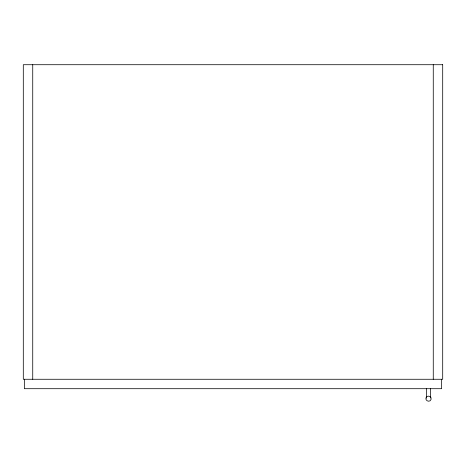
<?xml version="1.0" encoding="UTF-8"?>
<svg xmlns="http://www.w3.org/2000/svg" width="466" height="466" viewBox="0 0 466 466"><rect width="100%" height="100%" fill="white"/><g stroke="black" fill="none" stroke-linecap="round" stroke-linejoin="round"><path stroke-width="0.7" d="M430.601 397.952L430.607 388.702M426.413 388.702L426.413 397.952M441.652 379.266L441.652 388.702L24.348 388.702L24.348 379.266M433.263 64.716L433.263 379.266M32.736 64.716L32.736 379.266M426.011 397.987C425.021 401.203 430.328 402.624 431.079 399.339C432.069 396.123 426.763 394.702 426.011 397.987M442.7 64.716L23.3 64.716L23.3 379.266L442.7 379.266L442.7 64.716"/></g></svg>
